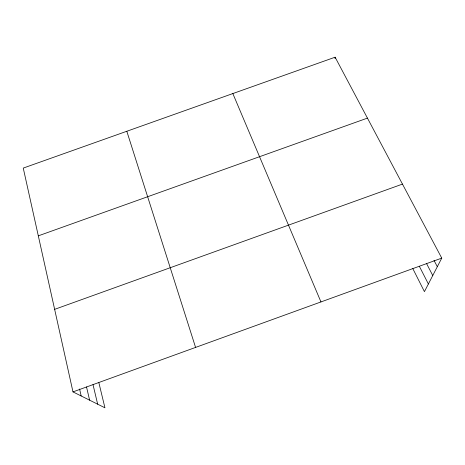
<?xml version="1.0" encoding="UTF-8"?>
<svg xmlns="http://www.w3.org/2000/svg" width="465" height="465" viewBox="0 0 465 465"><rect width="100%" height="100%" fill="white"/><g stroke="black" fill="none" stroke-linecap="round" stroke-linejoin="round"><path stroke-width="0.7" d="M335.044 58.578L335.114 57.201L23.25 168.086L72.982 391.89L104.939 407.799L98.871 382.724M335.114 57.201L441.75 258.116L424.429 291.642L412.804 268.59M72.982 391.89L441.75 258.116M54.643 309.347L402.463 184.099M38.31 235.848L367.437 118.11M434.031 260.429L437.315 266.701M426.568 263.568L432.752 275.536M419.337 266.265L428.381 283.993M232.843 93.564L320.96 301.936M126.811 131.264L195.579 347.413M93.017 384.636L97.656 404.172M86.519 386.921L89.6 400.162M79.591 388.996L81.172 395.965"/></g></svg>
